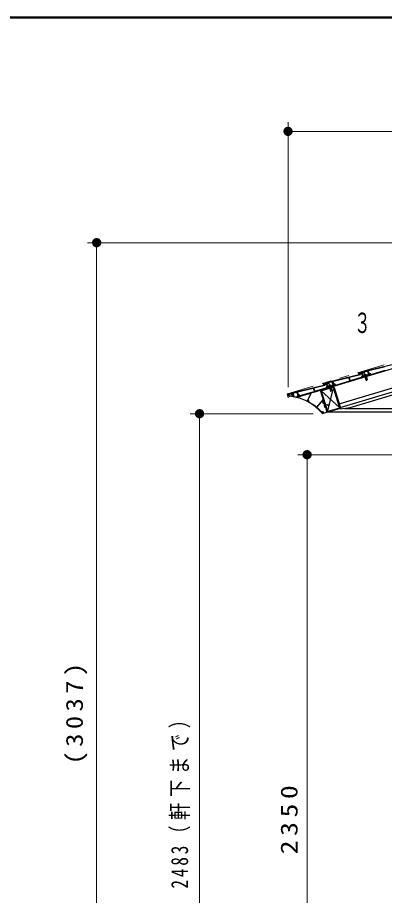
# Model space of a CAD drawing. Units: millimetres on the paper, scale 1:30. Extents: x -385 to 0, y 0 to 267.
# Drawn here: x -190.4 to -150.8, y 172.2 to 267 of the extents above; entities that cross this region are included whole.
import ezdxf
from ezdxf.enums import TextEntityAlignment as Align

# ---------------------------------------------------------------- set-up
doc = ezdxf.new("R2010")
doc.units = ezdxf.units.MM
doc.linetypes.add('USER1', pattern=[4.5, 2.5, -2])
doc.linetypes.add('USER3', pattern=[8, 3, -1, 1, -1, 1, -1])
doc.layers.add('LY_1', color=190, linetype='Continuous', lineweight=25)
doc.layers.add('LY_2', color=7, linetype='Continuous', lineweight=13)
doc.styles.add('ＭＳ ゴシック', font='')
doc.styles.get('ＭＳ ゴシック').set_extended_font_data('MS Gothic')

# ---------------------------------------------------------------- blocks, each defined once
blk = doc.blocks.new('filled_dot')
at = {"color": 0, "linetype": 'Continuous', "lineweight": -2, "const_width": 1.25}
blk.add_lwpolyline([(-0.625, 0, 1), (0.625, 0, 1)], format="xyb", close=True, dxfattribs=at)

msp = doc.modelspace()

# ---------------------------------------------------------------- linework, layer by layer
at = {"layer": 'LY_1', "color": 7, "lineweight": 13}
for p, q in [((-161.249, 227.087), (-161.249, 255.711)), ((-161.249, 254.711), (-61.249, 254.711)), ((-112.58, 242.693), (-182.894, 242.693)), ((-181.894, 141.471), (-181.894, 242.693)), ((-157.531, 225.586), (-157.563, 225.577)), ((-157.539, 225.497), (-157.563, 225.577)), ((-157.507, 225.506), (-157.531, 225.586)), ((-157.404, 225.624), (-157.435, 225.615)), ((-157.359, 225.359), (-157.435, 225.615)), ((-157.174, 224.858), (-157.404, 225.624)), ((-157.499, 225.422), (-157.539, 225.497)), ((-157.507, 225.506), (-157.467, 225.431)), ((-157.461, 225.294), (-157.499, 225.422)), ((-157.439, 225.336), (-157.467, 225.431)), ((-157.349, 225.328), (-157.461, 225.294)), ((-157.359, 225.359), (-157.439, 225.336)), ((-157.275, 225.079), (-157.349, 225.328)), ((-157.334, 225.217), (-157.318, 225.222)), ((-157.244, 224.917), (-157.334, 225.217)), ((-157.228, 224.922), (-157.318, 225.222)), ((-157.292, 225.136), (-156.987, 225.227)), ((-157.266, 225.074), (-157.275, 225.079)), ((-157.266, 225.074), (-157.271, 225.066)), ((-157.206, 224.849), (-157.271, 225.066)), ((-157.254, 225.008), (-156.949, 225.1)), ((-157.244, 224.917), (-157.228, 224.922)), ((-157.174, 224.858), (-157.206, 224.849)), ((-156.858, 225.197), (-156.987, 225.227)), ((-156.858, 225.197), (-156.949, 225.1)), ((-158.521, 224.234), (-171.794, 224.234)), ((-170.794, 141.471), (-170.794, 224.234)), ((-116.416, 219.805), (-160.19, 219.805)), ((-159.19, 141.471), (-159.19, 219.805))]:
    msp.add_line(p, q, dxfattribs=at)
at = {"layer": 'LY_1', "color": 7, "linetype": 'USER3', "lineweight": 13}
for p, q in [((-112.552, 241.015), (-161.288, 226.394)), ((-161.174, 226.011), (-161.225, 225.995))]:
    msp.add_line(p, q, dxfattribs=at)
at = {"layer": 'LY_1', "color": 7}
for p, q in [((-156.459, 227.161), (-111.249, 240.724)), ((-155.737, 225.29), (-112.31, 238.318)), ((-155.633, 224.887), (-112.31, 237.884)), ((-154.557, 224.891), (-136.034, 230.448)), ((-153.526, 228.564), (-153.525, 228.564)), ((-152.814, 228.421), (-152.81, 228.41)), ((-153.103, 228.282), (-153.107, 228.298)), ((-153.103, 228.282), (-152.719, 228.397)), ((-153.056, 228.244), (-153.071, 228.292)), ((-153.056, 228.244), (-152.737, 228.34)), ((-153.037, 228.354), (-153.034, 228.343)), ((-152.961, 228.273), (-152.84, 227.872)), ((-152.743, 227.781), (-152.84, 227.872)), ((-152.833, 228.311), (-152.713, 227.911)), ((-152.737, 228.34), (-152.751, 228.388)), ((-152.743, 227.781), (-152.713, 227.911)), ((-152.719, 228.397), (-152.724, 228.413)), ((-157.699, 226.729), (-155.642, 224.855)), ((-157.358, 227.415), (-157.356, 227.415)), ((-156.328, 227.141), (-157.014, 224.444)), ((-156.934, 227.133), (-156.939, 227.149)), ((-156.934, 227.133), (-156.551, 227.248)), ((-156.888, 227.095), (-156.902, 227.142)), ((-156.888, 227.095), (-156.568, 227.19)), ((-156.868, 227.205), (-156.865, 227.194)), ((-156.792, 227.123), (-156.672, 226.723)), ((-156.575, 226.632), (-156.672, 226.723)), ((-156.664, 227.162), (-156.544, 226.761)), ((-156.645, 227.272), (-156.642, 227.261)), ((-156.568, 227.19), (-156.583, 227.238)), ((-156.575, 226.632), (-156.544, 226.761)), ((-156.551, 227.248), (-156.556, 227.264)), ((-161.189, 226.265), (-161.187, 226.266)), ((-155.637, 224.957), (-155.574, 224.745)), ((-155.574, 224.745), (-154.557, 224.891)), ((-155.121, 224.81), (-121.43, 224.81)), ((-156.927, 224.417), (-120.411, 224.417))]:
    msp.add_line(p, q, dxfattribs=at)
at = {"layer": 'LY_1'}
for p, q in [((-153.036, 228.814), (-149.73, 229.62)), ((-156.867, 227.664), (-153.561, 228.471)), ((-154.621, 228.161), (-153.446, 228.447)), ((-153.566, 228.491), (-153.601, 228.609)), ((-153.579, 228.651), (-153.148, 228.78)), ((-153.555, 228.476), (-153.544, 228.495)), ((-153.547, 228.489), (-153.515, 228.55)), ((-153.537, 228.571), (-153.545, 228.598)), ((-153.539, 228.611), (-153.223, 228.706)), ((-153.531, 228.499), (-153.505, 228.485)), ((-153.264, 228.554), (-153.497, 228.484)), ((-153.25, 228.506), (-153.446, 228.447)), ((-153.34, 228.611), (-153.354, 228.656)), ((-153.255, 228.696), (-153.347, 228.668)), ((-153.308, 228.626), (-153.323, 228.608)), ((-153.288, 228.634), (-153.303, 228.629)), ((-153.257, 228.566), (-153.276, 228.627)), ((-153.107, 228.239), (-153.242, 228.689)), ((-153.237, 228.499), (-153.2, 228.374)), ((-153.173, 228.574), (-153.21, 228.699)), ((-153.125, 228.589), (-153.162, 228.713)), ((-153.132, 228.576), (-153.16, 228.568)), ((-153.079, 228.749), (-153.156, 228.726)), ((-153.127, 228.769), (-153.148, 228.78)), ((-153.127, 228.769), (-153.116, 228.79)), ((-153.116, 228.79), (-153.036, 228.814)), ((-153.029, 228.617), (-153.067, 228.742)), ((-152.981, 228.632), (-153.018, 228.756)), ((-153.017, 228.611), (-152.988, 228.619)), ((-153.011, 228.768), (-152.625, 228.862)), ((-152.691, 228.393), (-152.552, 228.445)), ((-152.678, 228.817), (-152.634, 228.83)), ((-152.678, 228.797), (-152.651, 228.791)), ((-152.546, 228.457), (-152.644, 228.784)), ((-152.5, 228.421), (-152.621, 228.823)), ((-152.484, 228.425), (-152.613, 228.856)), ((-152.598, 228.319), (-150.716, 228.883)), ((-152.481, 228.589), (-152.564, 228.866)), ((-152.557, 228.879), (-150.858, 229.293)), ((-152.275, 228.478), (-150.751, 228.935)), ((-157.41, 227.502), (-156.979, 227.631)), ((-157.37, 227.461), (-157.054, 227.556)), ((-157.172, 227.462), (-157.185, 227.506)), ((-157.086, 227.547), (-157.178, 227.519)), ((-157.139, 227.477), (-157.154, 227.458)), ((-157.119, 227.484), (-157.135, 227.48)), ((-157.089, 227.417), (-157.107, 227.478)), ((-156.938, 227.09), (-157.073, 227.54)), ((-157.004, 227.425), (-157.041, 227.55)), ((-156.956, 227.439), (-156.994, 227.564)), ((-156.91, 227.599), (-156.987, 227.576)), ((-156.958, 227.62), (-156.979, 227.631)), ((-156.958, 227.62), (-156.947, 227.641)), ((-156.947, 227.641), (-156.867, 227.664)), ((-156.86, 227.468), (-156.898, 227.593)), ((-156.813, 227.482), (-156.85, 227.606)), ((-156.848, 227.461), (-156.819, 227.47)), ((-156.843, 227.619), (-156.457, 227.713)), ((-156.51, 227.667), (-156.465, 227.681)), ((-156.509, 227.648), (-156.483, 227.642)), ((-156.377, 227.307), (-156.475, 227.635)), ((-156.332, 227.271), (-156.452, 227.674)), ((-156.316, 227.276), (-156.445, 227.706)), ((-156.43, 227.169), (-154.548, 227.734)), ((-156.313, 227.44), (-156.396, 227.717)), ((-156.389, 227.73), (-154.689, 228.144)), ((-156.106, 227.329), (-154.582, 227.786)), ((-154.576, 227.799), (-154.677, 228.137)), ((-154.528, 227.813), (-154.628, 228.148)), ((-154.536, 227.755), (-154.548, 227.734)), ((-154.536, 227.755), (-154.516, 227.743)), ((-154.516, 227.743), (-152.634, 228.308)), ((-154.515, 227.806), (-153.311, 228.168)), ((-153.095, 228.232), (-152.913, 228.287)), ((-152.892, 228.276), (-152.913, 228.287)), ((-152.892, 228.276), (-152.881, 228.297)), ((-152.881, 228.297), (-152.699, 228.351)), ((-152.692, 228.364), (-152.697, 228.38)), ((-152.627, 228.321), (-152.636, 228.35)), ((-152.63, 228.362), (-152.506, 228.408)), ((-152.611, 228.325), (-152.62, 228.355)), ((-152.614, 228.367), (-152.49, 228.413)), ((-160.698, 226.515), (-157.392, 227.321)), ((-160.674, 226.47), (-160.288, 226.564)), ((-160.147, 226.127), (-160.276, 226.557)), ((-160.261, 226.02), (-158.379, 226.585)), ((-160.144, 226.29), (-160.227, 226.568)), ((-160.22, 226.58), (-158.521, 226.995)), ((-159.938, 226.18), (-158.414, 226.637)), ((-158.407, 226.649), (-158.509, 226.988)), ((-158.359, 226.664), (-158.46, 226.999)), ((-158.452, 227.011), (-157.277, 227.298)), ((-158.368, 226.605), (-158.379, 226.585)), ((-158.368, 226.605), (-158.347, 226.594)), ((-158.347, 226.594), (-156.465, 227.159)), ((-158.347, 226.657), (-157.142, 227.018)), ((-157.397, 227.342), (-157.432, 227.46)), ((-157.386, 227.326), (-157.376, 227.345)), ((-157.378, 227.34), (-157.346, 227.4)), ((-157.369, 227.422), (-157.377, 227.449)), ((-157.362, 227.349), (-157.336, 227.335)), ((-157.095, 227.405), (-157.329, 227.335)), ((-157.081, 227.357), (-157.277, 227.298)), ((-157.069, 227.35), (-157.031, 227.224)), ((-156.963, 227.427), (-156.992, 227.418)), ((-156.926, 227.083), (-156.744, 227.138)), ((-156.723, 227.126), (-156.744, 227.138)), ((-156.723, 227.126), (-156.712, 227.147)), ((-156.712, 227.147), (-156.53, 227.202)), ((-156.523, 227.214), (-156.528, 227.231)), ((-156.522, 227.243), (-156.383, 227.295)), ((-156.458, 227.171), (-156.467, 227.201)), ((-156.461, 227.213), (-156.338, 227.259)), ((-156.442, 227.176), (-156.451, 227.205)), ((-156.445, 227.218), (-156.322, 227.264)), ((-161.228, 226.193), (-161.264, 226.311)), ((-161.241, 226.352), (-160.81, 226.482)), ((-161.21, 226.191), (-161.177, 226.251)), ((-161.2, 226.272), (-161.208, 226.3)), ((-161.201, 226.312), (-160.885, 226.407)), ((-160.835, 226.276), (-160.873, 226.4)), ((-160.787, 226.29), (-160.825, 226.415)), ((-160.794, 226.278), (-160.823, 226.269)), ((-160.742, 226.45), (-160.818, 226.427)), ((-160.789, 226.47), (-160.81, 226.482)), ((-160.789, 226.47), (-160.778, 226.491)), ((-160.778, 226.491), (-160.698, 226.515)), ((-160.692, 226.319), (-160.729, 226.443)), ((-160.644, 226.333), (-160.681, 226.457)), ((-160.679, 226.312), (-160.651, 226.321)), ((-160.273, 226.027), (-160.282, 226.056)), ((-160.276, 226.068), (-160.153, 226.114))]:
    msp.add_line(p, q, dxfattribs=at)
at = {"layer": 'LY_1', "color": 3}
for p, q in [((-157.074, 224.526), (-157.704, 226.627)), ((-157.001, 224.548), (-157.631, 226.649)), ((-157.602, 226.818), (-156.459, 227.161)), ((-157.579, 226.744), (-156.436, 227.087)), ((-155.711, 224.935), (-156.341, 227.036)), ((-156.268, 227.058), (-155.637, 224.957)), ((-156.905, 224.497), (-155.762, 224.84)), ((-155.74, 224.766), (-156.883, 224.423))]:
    msp.add_line(p, q, dxfattribs=at)
at = {"layer": 'LY_1', "color": 7, "linetype": 'USER1', "lineweight": 13}
msp.add_line((-161.225, 225.995), (-161.324, 226.327), dxfattribs=at)
at = {"layer": 'LY_1', "color": 4, "lineweight": 13}
for p, q in [((-161.182, 226.301), (-161.143, 226.313)), ((-161.168, 226.279), (-161.181, 226.282)), ((-161.168, 226.279), (-161.102, 226.057)), ((-161.143, 226.313), (-161.098, 226.162)), ((-161.083, 226.055), (-161.055, 226.108)), ((-160.786, 226.281), (-160.834, 226.266)), ((-160.834, 226.266), (-160.791, 226.124)), ((-160.736, 226.115), (-160.786, 226.281)), ((-160.69, 226.31), (-160.642, 226.324)), ((-160.626, 226.096), (-160.69, 226.31)), ((-160.642, 226.324), (-160.571, 226.085)), ((-160.349, 225.985), (-160.339, 225.969)), ((-160.33, 226.032), (-160.308, 226.121)), ((-160.309, 225.975), (-160.325, 225.965)), ((-160.304, 226.026), (-160.291, 226.081)), ((-160.293, 226.126), (-160.267, 226.107)), ((-160.291, 226.081), (-160.269, 226.089)), ((-158.817, 226.373), (-159.197, 225.615)), ((-159.108, 226.367), (-158.74, 226.477)), ((-159.093, 226.319), (-159.108, 226.367)), ((-158.837, 226.396), (-159.093, 226.319)), ((-159.078, 225.742), (-158.72, 226.454)), ((-158.171, 224.943), (-157.503, 225.746)), ((-158.132, 224.911), (-157.524, 225.642)), ((-157.412, 225.359), (-157.495, 225.636)), ((-157.364, 225.373), (-157.474, 225.74)), ((-159.21, 225.55), (-159.216, 225.568)), ((-159.197, 225.543), (-159.179, 225.549)), ((-158.2, 224.902), (-158.198, 224.882)), ((-158.168, 224.875), (-158.187, 224.873)), ((-157.364, 225.373), (-157.412, 225.359)), ((-157.512, 224.279), (-157.464, 224.293)), ((-157.505, 224.255), (-157.512, 224.279)), ((-157.464, 224.293), (-157.448, 224.268)), ((-157.429, 224.26), (-157.088, 224.363)), ((-157.409, 224.319), (-157.423, 224.331)), ((-157.093, 224.414), (-157.409, 224.319)), ((-157.079, 224.54), (-157.127, 224.525)), ((-157.127, 224.525), (-157.093, 224.414)), ((-157.048, 224.437), (-157.079, 224.54))]:
    msp.add_line(p, q, dxfattribs=at)
at = {"layer": 'LY_1'}
for centre, radius, start, end in [((-153.569, 228.619), 0.0333, 106.69924, 196.69924), ((-153.556, 228.494), 0.01, 196.69924, 331.69924), ((-153.563, 228.48), 0.01, 283.70382, 331.69924), ((-153.536, 228.601), 0.01, 106.69924, 196.69924), ((-153.536, 228.49), 0.01, 61.69924, 151.69924), ((-153.536, 228.49), 0.01, 61.69924, 151.69924), ((-153.528, 228.574), 0.01, 196.69924, 277.17196), ((-153.524, 228.554), 0.01, 331.69924, 97.17196), ((-153.5, 228.494), 0.01, 241.69924, 286.69924), ((-153.344, 228.659), 0.01, 106.69924, 196.69924), ((-153.331, 228.614), 0.01, 196.69924, 320.74252), ((-153.3, 228.62), 0.01, 106.69924, 140.74251), ((-153.285, 228.624), 0.01, 16.69924, 106.69924), ((-153.267, 228.564), 0.01, 286.69924, 16.69924), ((-153.252, 228.686), 0.01, 16.69924, 106.69924), ((-153.247, 228.496), 0.01, 16.69924, 106.69924), ((-153.22, 228.696), 0.01, 16.69924, 106.69924), ((-153.163, 228.577), 0.01, 196.69924, 286.69924), ((-153.153, 228.716), 0.01, 106.69924, 196.69924), ((-153.135, 228.586), 0.01, 286.69924, 16.69924), ((-153.076, 228.739), 0.01, 16.69924, 106.69924), ((-153.02, 228.62), 0.01, 196.69924, 286.69924), ((-153.009, 228.759), 0.01, 103.70382, 196.69924), ((-152.991, 228.629), 0.01, 286.69924, 16.69924), ((-152.675, 228.807), 0.01, 106.69924, 256.69924), ((-152.654, 228.781), 0.01, 16.69924, 76.69924), ((-152.631, 228.821), 0.01, 16.69924, 106.69924), ((-152.623, 228.853), 0.01, 16.69924, 103.70381), ((-152.555, 228.869), 0.01, 103.70382, 196.69924), ((-152.556, 228.454), 0.01, 290.51332, 16.69924), ((-152.51, 228.418), 0.01, 290.51332, 16.69924), ((-152.494, 228.422), 0.01, 290.51332, 16.69924), ((-152.465, 228.594), 0.0167, 196.69924, 307.94192), ((-152.395, 228.503), 0.0983, 110.6743, 127.94192), ((-152.395, 228.503), 0.0583, 110.6743, 12.72418), ((-152.422, 228.577), 0.02, 290.6743, 110.6743), ((-152.318, 228.521), 0.02, 12.72418, 192.72418), ((-152.395, 228.503), 0.0983, 355.45657, 12.72418), ((-152.28, 228.494), 0.0167, 175.45657, 286.69924), ((-150.856, 229.284), 0.01, 16.69924, 103.70381), ((-157.4, 227.47), 0.0333, 106.69924, 196.69924), ((-157.176, 227.509), 0.01, 106.69924, 196.69924), ((-157.132, 227.47), 0.01, 106.69924, 140.74251), ((-157.116, 227.475), 0.01, 16.69924, 106.69924), ((-157.083, 227.537), 0.01, 16.69924, 106.69924), ((-157.051, 227.547), 0.01, 16.69924, 106.69924), ((-156.984, 227.567), 0.01, 106.69924, 196.69924), ((-156.907, 227.59), 0.01, 16.69924, 106.69924), ((-156.851, 227.471), 0.01, 196.69924, 286.69924), ((-156.84, 227.609), 0.01, 103.70382, 196.69924), ((-156.822, 227.48), 0.01, 286.69924, 16.69924), ((-156.507, 227.658), 0.01, 106.69924, 256.69924), ((-156.485, 227.632), 0.01, 16.69924, 76.69924), ((-156.462, 227.671), 0.01, 16.69924, 106.69924), ((-156.454, 227.703), 0.01, 16.69924, 103.70381), ((-156.386, 227.72), 0.01, 103.70382, 196.69924), ((-154.687, 228.134), 0.01, 16.69924, 103.70381), ((-154.619, 228.151), 0.01, 103.70382, 196.69924), ((-154.585, 227.796), 0.01, 286.69924, 16.69924), ((-154.518, 227.816), 0.01, 196.69924, 286.69924), ((-153.298, 228.227), 0.02, 20.6743, 200.6743), ((-153.225, 228.254), 0.0983, 200.6743, 217.94192), ((-153.315, 228.184), 0.0167, 286.69924, 37.94192), ((-153.225, 228.254), 0.0583, 200.6743, 102.72418), ((-153.242, 228.331), 0.02, 102.72418, 282.72418), ((-153.225, 228.254), 0.0983, 85.45657, 102.72418), ((-153.216, 228.369), 0.0167, 265.45657, 16.69924), ((-153.097, 228.242), 0.01, 196.69924, 286.69924), ((-152.702, 228.361), 0.01, 286.69924, 16.69924), ((-152.687, 228.383), 0.01, 110.51332, 196.69924), ((-152.626, 228.353), 0.01, 110.51332, 196.69924), ((-152.636, 228.318), 0.01, 286.69924, 16.69924), ((-152.61, 228.358), 0.01, 110.51332, 196.69924), ((-152.601, 228.328), 0.01, 196.69924, 286.69924), ((-160.286, 226.554), 0.01, 16.69924, 103.70381), ((-160.217, 226.571), 0.01, 103.70382, 196.69924), ((-158.518, 226.985), 0.01, 16.69924, 103.70381), ((-158.45, 227.002), 0.01, 103.70382, 196.69924), ((-158.417, 226.646), 0.01, 286.69924, 16.69924), ((-158.35, 226.666), 0.01, 196.69924, 286.69924), ((-157.387, 227.345), 0.01, 196.69924, 331.69924), ((-157.395, 227.331), 0.01, 283.70382, 331.69924), ((-157.367, 227.452), 0.01, 106.69924, 196.69924), ((-157.367, 227.341), 0.01, 61.69924, 151.69924), ((-157.367, 227.341), 0.01, 61.69924, 151.69924), ((-157.359, 227.425), 0.01, 196.69924, 277.17196), ((-157.355, 227.405), 0.01, 331.69924, 97.17196), ((-157.331, 227.344), 0.01, 241.69924, 286.69924), ((-157.162, 227.465), 0.01, 196.69924, 320.74252), ((-157.129, 227.077), 0.02, 20.6743, 200.6743), ((-157.056, 227.105), 0.0983, 200.6743, 217.94192), ((-157.147, 227.034), 0.0167, 286.69924, 37.94192), ((-157.056, 227.105), 0.0583, 200.6743, 102.72418), ((-157.098, 227.414), 0.01, 286.69924, 16.69924), ((-157.073, 227.181), 0.02, 102.72418, 282.72418), ((-157.078, 227.347), 0.01, 16.69924, 106.69924), ((-157.056, 227.105), 0.0983, 85.45657, 102.72418), ((-157.047, 227.22), 0.0167, 265.45657, 16.69924), ((-156.995, 227.428), 0.01, 196.69924, 286.69924), ((-156.966, 227.436), 0.01, 286.69924, 16.69924), ((-156.929, 227.093), 0.01, 196.69924, 286.69924), ((-156.533, 227.211), 0.01, 286.69924, 16.69924), ((-156.519, 227.234), 0.01, 110.51332, 196.69924), ((-156.457, 227.203), 0.01, 110.51332, 196.69924), ((-156.468, 227.168), 0.01, 286.69924, 16.69924), ((-156.441, 227.208), 0.01, 110.51332, 196.69924), ((-156.433, 227.179), 0.01, 196.69924, 286.69924), ((-156.387, 227.305), 0.01, 290.51332, 16.69924), ((-156.341, 227.268), 0.01, 290.51332, 16.69924), ((-156.325, 227.273), 0.01, 290.51332, 16.69924), ((-156.297, 227.445), 0.0167, 196.69924, 307.94192), ((-156.226, 227.354), 0.0983, 110.6743, 127.94192), ((-156.226, 227.354), 0.0583, 110.6743, 12.72418), ((-156.254, 227.427), 0.02, 290.6743, 110.6743), ((-156.149, 227.371), 0.02, 12.72418, 192.72418), ((-156.226, 227.354), 0.0983, 355.45657, 12.72418), ((-156.111, 227.345), 0.0167, 175.45657, 286.69924), ((-161.232, 226.32), 0.0333, 106.69924, 196.69924), ((-161.218, 226.195), 0.01, 196.69924, 331.69924), ((-161.198, 226.302), 0.01, 106.69924, 196.69924), ((-161.19, 226.275), 0.01, 196.69924, 277.17196), ((-161.186, 226.256), 0.01, 331.69924, 97.17196), ((-160.882, 226.397), 0.01, 16.69924, 106.69924), ((-160.826, 226.278), 0.01, 196.69924, 286.69924), ((-160.815, 226.417), 0.01, 106.69924, 196.69924), ((-160.797, 226.287), 0.01, 286.69924, 16.69924), ((-160.739, 226.44), 0.01, 16.69924, 106.69924), ((-160.682, 226.322), 0.01, 196.69924, 286.69924), ((-160.671, 226.46), 0.01, 103.70382, 196.69924), ((-160.653, 226.33), 0.01, 286.69924, 16.69924), ((-160.273, 226.059), 0.01, 110.51332, 196.69924), ((-160.264, 226.029), 0.01, 196.69924, 286.69924), ((-160.156, 226.124), 0.01, 290.51332, 16.69924), ((-160.128, 226.295), 0.0167, 196.69924, 307.94192), ((-160.057, 226.205), 0.0983, 110.6743, 127.94192), ((-160.057, 226.205), 0.0583, 110.6743, 12.72418), ((-160.085, 226.278), 0.02, 290.6743, 110.6743), ((-159.981, 226.222), 0.02, 12.72418, 192.72418), ((-160.057, 226.205), 0.0983, 355.45657, 12.72418), ((-159.943, 226.195), 0.0167, 175.45657, 286.69924)]:
    msp.add_arc(centre, radius, start, end, dxfattribs=at)
at = {"layer": 'LY_1', "color": 7}
for centre, radius, start, end in [((-152.919, 228.366), 0.119, 27.41089, 185.98759), ((-152.748, 227.797), 0.617, 87.7746, 125.62389), ((-156.579, 226.648), 0.617, 87.7746, 125.62389), ((-156.75, 227.217), 0.119, 27.41089, 185.98759)]:
    msp.add_arc(centre, radius, start, end, dxfattribs=at)
at = {"layer": 'LY_1', "color": 3}
for centre, radius, start, end in [((-157.557, 226.671), 0.153, 106.69924, 196.69924), ((-157.557, 226.671), 0.0767, 106.69924, 196.69924), ((-156.414, 227.014), 0.153, 16.69924, 106.69924), ((-156.414, 227.014), 0.0767, 16.69924, 106.69924), ((-155.784, 224.913), 0.0767, 286.69924, 16.69924), ((-155.784, 224.913), 0.153, 286.69924, 16.69924), ((-156.927, 224.57), 0.153, 196.69924, 286.69924), ((-156.927, 224.57), 0.0767, 196.69924, 286.69924)]:
    msp.add_arc(centre, radius, start, end, dxfattribs=at)
at = {"layer": 'LY_1', "color": 7, "linetype": 'USER3', "lineweight": 13}
msp.add_arc((-161.273, 226.343), 0.0533, 106.69924, 196.69924, dxfattribs=at)
at = {"layer": 'LY_1', "color": 4, "lineweight": 13}
for centre, radius, start, end in [((-161.179, 226.292), 0.01, 106.70721, 256.70721), ((-161.092, 226.06), 0.01, 196.70721, 331.70721), ((-161.613, 220.804), 5.383, 81.21804, 84.51537), ((-161.613, 220.804), 5.333, 76.29409, 83.99479), ((-161.613, 220.804), 5.383, 79.43591, 80.62703), ((-161.613, 220.804), 5.383, 76.21366, 78.83557), ((-160.331, 225.974), 0.01, 211.21366, 301.21366), ((-160.299, 226.118), 0.01, 53.20721, 166.21366), ((-161.613, 220.804), 5.333, 63.29568, 75.84786), ((-161.613, 220.804), 5.383, 63.34009, 75.92984), ((-160.273, 226.099), 0.01, 290.70721, 53.20721), ((-159.073, 225.619), 0.0583, 61.96473, 331.44969), ((-159.063, 225.735), 0.0167, 153.34009, 264.8276), ((-159.073, 225.619), 0.1, 61.96473, 84.8276), ((-159.036, 225.688), 0.0208, 241.96473, 61.96473), ((-159.004, 225.581), 0.0208, 331.44969, 151.44969), ((-158.832, 226.38), 0.0167, 333.3401, 106.70721), ((-158.735, 226.461), 0.0167, 333.3401, 106.70721), ((-157.511, 225.632), 0.0167, 16.70721, 140.25082), ((-157.49, 225.735), 0.0167, 16.70721, 140.25082), ((-159.201, 225.553), 0.01, 198.34009, 288.3401), ((-161.613, 220.804), 5.333, 50.20641, 62.84944), ((-158.999, 225.529), 0.0167, 129.72568, 241.04448), ((-159.073, 225.619), 0.1, 309.72568, 331.44969), ((-161.613, 220.804), 5.383, 50.25082, 61.04448), ((-158.188, 224.883), 0.01, 185.25101, 275.25101), ((-161.613, 220.804), 5.333, 40.10634, 49.76017), ((-161.613, 220.804), 5.383, 42.35637, 49.71865), ((-157.623, 224.442), 0.0167, 222.35637, 333.7915), ((-157.518, 224.39), 0.1, 106.96473, 153.79151), ((-157.518, 224.39), 0.0583, 106.96473, 16.44969), ((-157.541, 224.466), 0.0208, 286.96473, 106.96473), ((-157.521, 224.25), 0.0167, 220.10634, 16.70721), ((-157.442, 224.413), 0.0208, 16.44969, 196.44969), ((-157.434, 224.276), 0.0167, 211.70721, 286.70721), ((-157.411, 224.343), 0.0167, 156.1506, 226.70721), ((-157.518, 224.39), 0.1, 336.1506, 16.44969), ((-157.106, 224.42), 0.06, 286.70721, 16.70721)]:
    msp.add_arc(centre, radius, start, end, dxfattribs=at)
at = {"layer": 'LY_1', "color": 7, "lineweight": 13}
msp.add_arc((-157.144, 225.111), 0.217, 150.59736, 242.80257, dxfattribs=at)
at = {"layer": 'LY_2', "lineweight": 50}
msp.add_line((0, 267), (-385, 267), dxfattribs=at)

# ---------------------------------------------------------------- block references
at = {"layer": 'LY_1', "color": 7, "lineweight": 13, "xscale": 0.4, "yscale": 0.4}
msp.add_blockref('filled_dot', (-161.249, 254.711), dxfattribs=at)
at = {"layer": 'LY_1', "color": 7, "lineweight": 13, "xscale": 0.4, "yscale": 0.4, "rotation": 270}
for p in [(-181.894, 242.693), (-170.794, 224.234), (-159.19, 219.805)]:
    msp.add_blockref('filled_dot', p, dxfattribs=at)

# ---------------------------------------------------------------- texts
at = {"layer": 'LY_1', "color": 7, "style": 'ＭＳ ゴシック', "width": 0.6}
msp.add_text('３', height=2.199, dxfattribs=at).set_placement((-154.124, 234.041), align=Align.MIDDLE_LEFT)
at = {"layer": 'LY_1', "color": 7, "char_height": 1.833, "attachment_point": 8, "rotation": 90, "style": 'ＭＳ ゴシック'}
for s, insert in [('\\T1.33;\\W1.15;(3037)', (-182.894, 192.082)), ('\\T1.32;\\W0.75;2483（軒下まで）', (-171.794, 182.852)), ('\\T1.33;\\W1.2;2350', (-160.19, 180.638))]:
    msp.add_mtext(s, dxfattribs=dict(at, insert=insert))

doc.saveas('drawing.dxf')
